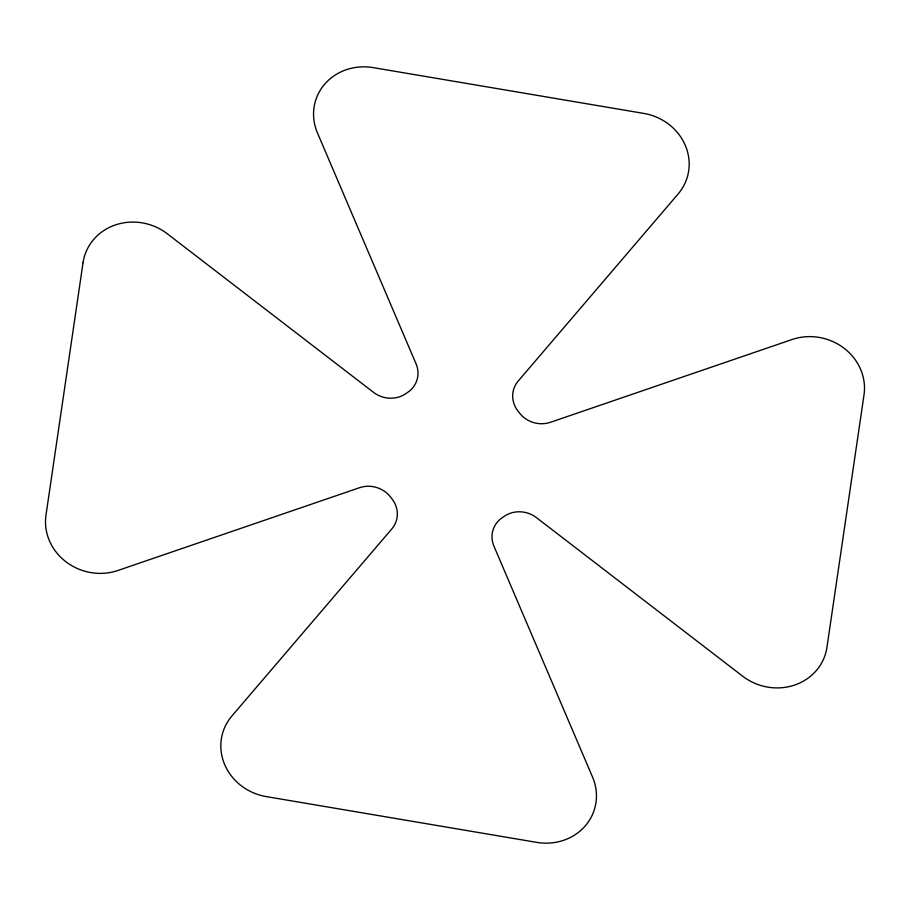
<?xml version="1.0" encoding="UTF-8"?>
<svg xmlns="http://www.w3.org/2000/svg" width="910" height="910" viewBox="0 0 910 910"><rect width="100%" height="100%" fill="white"/><g stroke="black" fill="none" stroke-linecap="round" stroke-linejoin="round"><path stroke-width="1.36" d="M83.049 262.671L45.978 515.185A52.882 49.038 17.4 0 0 117.902 570.49L359.564 487.703A26.447 24.513 17.4 0 1 390.606 497.122A80.615 74.734 17.4 0 0 391.789 498.635A26.447 24.513 17.4 0 1 391.823 528.915L231.845 716.068A52.882 49.038 17.4 0 0 266.232 796.591L536.764 842.376A52.882 49.038 17.4 0 0 592.558 777.106L493.948 546.193A26.447 24.513 17.4 0 1 502.65 517.392A80.615 74.734 17.4 0 0 504.208 516.345A26.447 24.513 17.4 0 1 536.445 517.631L742.674 676.21A52.882 49.038 17.4 0 0 826.951 647.329L864.022 394.815A52.882 49.038 17.4 0 0 792.098 339.51L550.436 422.297A26.447 24.513 17.4 0 1 519.394 412.878A80.615 74.734 17.4 0 0 518.211 411.365A26.447 24.513 17.4 0 1 518.177 381.085L678.155 193.932A52.882 49.038 17.4 0 0 643.768 113.409L373.236 67.624A52.882 49.038 17.4 0 0 317.442 132.894L416.052 363.807A26.447 24.513 17.4 0 1 407.35 392.608A80.615 74.734 17.4 0 0 405.792 393.655A26.447 24.513 17.4 0 1 373.555 392.369L167.326 233.79A52.882 49.038 17.4 0 0 83.049 262.671"/></g></svg>
